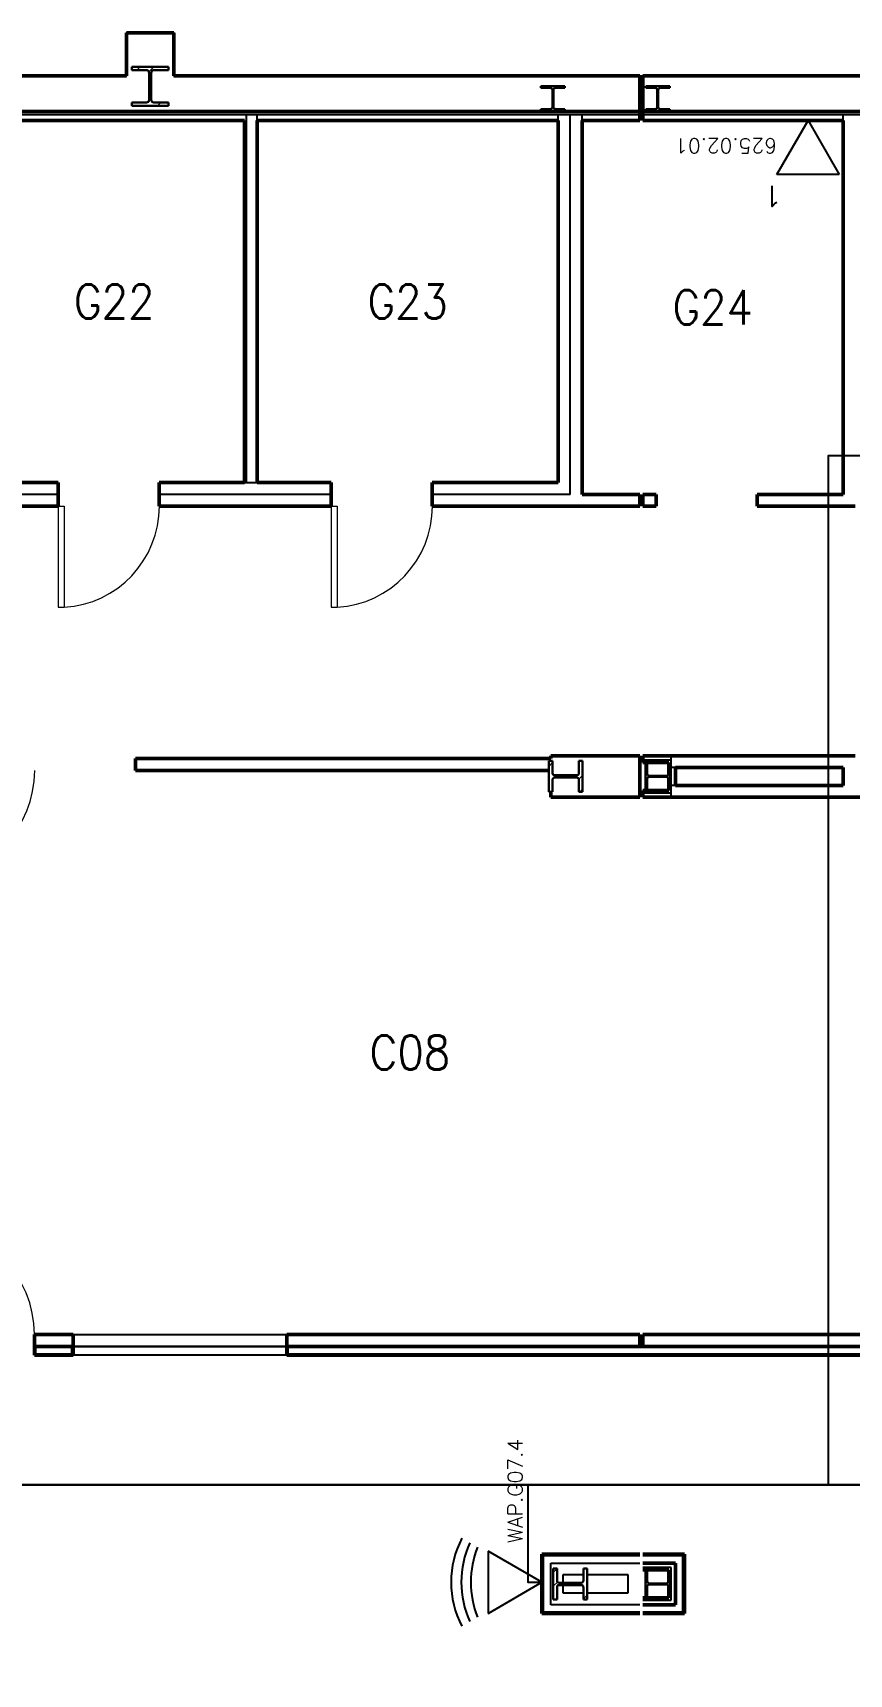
# Model space of a CAD drawing. Header units: inches. Extents: x -460 to 10305, y -938 to 5356.
# Drawn here: x 503 to 778, y 741 to 1294 of the extents above; entities that cross this region are included whole.
import ezdxf
from ezdxf.enums import TextEntityAlignment as Align

# ---------------------------------------------------------------- set-up
doc = ezdxf.new("R2010")
doc.units = ezdxf.units.IN
doc.header["$MEASUREMENT"] = 0
doc.set_wipeout_variables(frame=1)
doc.layers.add('01-0263-G-DWG-BFP-ARCH$0$SP-COLUMNS', color=40, linetype='Continuous', lineweight=13)
for name, color, linetype in [('01-0263-G-DWG-BFP-ARCH$0$SP-DOOR', 5, 'Continuous'), ('01-0263-G-DWG-BFP-ARCH$0$SP-GROSS', 30, 'Continuous'), ('01-0263-G-DWG-BFP-ARCH$0$SP-RMNO', 7, 'Continuous'), ('01-0263-G-DWG-BFP-ARCH$0$SP-ROOM', 7, 'Continuous'), ('01-0263-G-DWG-BFP-ARCH$0$SP-WALL', 7, 'Continuous'), ('01-0263-G-DWG-BFP-ARCH$0$SP-WINDOW', 6, 'Continuous'), ('T-Comm-E', 1, 'Continuous'), ('T-Comm-E-Wireless', 1, 'Continuous'), ('T-Comm-Path', 40, 'Continuous')]:
    doc.layers.add(name, color=color, linetype=linetype)
doc.layers.get('01-0263-G-DWG-BFP-ARCH$0$SP-ROOM').off()
doc.styles.add('01-0263-G-DWG-BFP-ARCH$0$ROMANS', font='ROMANS.shx', dxfattribs={"width": 0.9})
doc.styles.add('3-32', font='SIMPLEX.shx', dxfattribs={"height": 9})

# ---------------------------------------------------------------- blocks, each defined once
blk = doc.blocks.new('01-0263-G-DWG-BFP-ARCH$0$W-Wide Flange-Column - W10X112-V12-GROUND FLOOR - PROPOSED')
at = {"layer": '01-0263-G-DWG-BFP-ARCH$0$SP-COLUMNS', "lineweight": 9}
h = blk.add_hatch(dxfattribs=at)
h.set_pattern_fill('FP_19', color=256, style=0, pattern_type=2)
h.set_pattern_definition([(315, (-320.972, -26.6), (9.5035, 9.5035), []), (315, (-306.572, -26.6), (9.5035, 9.5035), [])])
h.paths.add_polyline_path([(-5.21, 4.43), (-1.07, 4.43), (-0.58, 4.23), (-0.38, 3.74), (-0.38, -3.74), (-0.58, -4.23), (-1.07, -4.43), (-5.21, -4.43), (-5.21, -5.68), (5.21, -5.68), (5.21, -4.43), (1.07, -4.43), (0.58, -4.23), (0.38, -3.74), (0.38, 3.74), (0.58, 4.23), (1.07, 4.43), (5.21, 4.43), (5.21, 5.68), (-5.21, 5.68)], flags=0)
at = {"layer": '01-0263-G-DWG-BFP-ARCH$0$SP-COLUMNS', "lineweight": 30}
for p, q in [((5.21, 5.68), (-5.21, 5.68)), ((-5.21, 5.68), (-5.21, 4.43)), ((5.21, 4.43), (5.21, 5.68)), ((-5.21, 4.43), (-1.07, 4.43)), ((-0.38, 3.74), (-0.38, -3.74)), ((0.38, -3.74), (0.38, 3.74)), ((1.07, 4.43), (5.21, 4.43)), ((-1.07, -4.43), (-5.21, -4.43)), ((-5.21, -4.43), (-5.21, -5.68)), ((5.21, -4.43), (1.07, -4.43)), ((5.21, -5.68), (5.21, -4.43)), ((-5.21, -5.68), (5.21, -5.68))]:
    blk.add_line(p, q, dxfattribs=at)
for centre, start, end in [((-1.07, 3.74), 0, 90), ((1.07, 3.74), 90, 180), ((-1.07, -3.74), 270, 0), ((1.07, -3.74), 180, 270)]:
    blk.add_arc(centre, 0.688, start, end, dxfattribs=at)
blk = doc.blocks.new('01-0263-G-DWG-BFP-ARCH$0$W-Wide Flange-Column - W10X112-V13-GROUND FLOOR - PROPOSED')
at = {"layer": '01-0263-G-DWG-BFP-ARCH$0$SP-COLUMNS', "lineweight": 9}
h = blk.add_hatch(dxfattribs=at)
h.set_pattern_fill('FP_20', color=256, style=0, pattern_type=2)
h.set_pattern_definition([(315, (-48.972, -25.1), (9.5035, 9.5035), []), (315, (-34.572, -25.1), (9.5035, 9.5035), [])])
h.paths.add_polyline_path([(-5.21, 4.43), (-1.07, 4.43), (-0.58, 4.23), (-0.38, 3.74), (-0.38, -3.74), (-0.58, -4.23), (-1.07, -4.43), (-5.21, -4.43), (-5.21, -5.68), (5.21, -5.68), (5.21, -4.43), (1.07, -4.43), (0.58, -4.23), (0.38, -3.74), (0.38, 3.74), (0.58, 4.23), (1.07, 4.43), (5.21, 4.43), (5.21, 5.68), (-5.21, 5.68)], flags=0)
at = {"layer": '01-0263-G-DWG-BFP-ARCH$0$SP-COLUMNS', "lineweight": 30}
for p, q in [((5.21, 5.68), (-5.21, 5.68)), ((-5.21, 5.68), (-5.21, 4.43)), ((5.21, 4.43), (5.21, 5.68)), ((-5.21, 4.43), (-1.07, 4.43)), ((-0.38, 3.74), (-0.38, -3.74)), ((0.38, -3.74), (0.38, 3.74)), ((1.07, 4.43), (5.21, 4.43)), ((-1.07, -4.43), (-5.21, -4.43)), ((-5.21, -4.43), (-5.21, -5.68)), ((5.21, -4.43), (1.07, -4.43)), ((5.21, -5.68), (5.21, -4.43)), ((-5.21, -5.68), (5.21, -5.68))]:
    blk.add_line(p, q, dxfattribs=at)
for centre, start, end in [((-1.07, 3.74), 0, 90), ((1.07, 3.74), 90, 180), ((-1.07, -3.74), 270, 0), ((1.07, -3.74), 180, 270)]:
    blk.add_arc(centre, 0.688, start, end, dxfattribs=at)
blk = doc.blocks.new('01-0263-G-DWG-BFP-ARCH$0$W-Wide Flange-Column - W12X120-V40-GROUND FLOOR - PROPOSED')
at = {"layer": '01-0263-G-DWG-BFP-ARCH$0$SP-COLUMNS', "lineweight": 9}
h = blk.add_hatch(dxfattribs=at)
h.set_pattern_fill('FP_51', color=256, style=0, pattern_type=2)
h.set_pattern_definition([(45, (166.6, -553.472), (-9.5035, 9.5035), []), (45, (166.6, -539.072), (-9.5035, 9.5035), [])])
h.paths.add_polyline_path([(-6.16, -6.56), (6.16, -6.56), (6.16, -5.45), (1.25, -5.45), (0.8, -5.34), (0.47, -5.01), (0.35, -4.56), (0.35, 4.56), (0.47, 5.01), (0.8, 5.34), (1.25, 5.45), (6.16, 5.45), (6.16, 6.56), (-6.16, 6.56), (-6.16, 5.45), (-1.25, 5.45), (-0.8, 5.34), (-0.47, 5.01), (-0.36, 4.56), (-0.36, -4.56), (-0.47, -5.01), (-0.8, -5.34), (-1.25, -5.45), (-6.16, -5.45)], flags=0)
at = {"layer": '01-0263-G-DWG-BFP-ARCH$0$SP-COLUMNS', "lineweight": 30}
for p, q in [((6.16, 6.56), (-6.16, 6.56)), ((-6.16, 6.56), (-6.16, 5.45)), ((6.16, 5.45), (6.16, 6.56)), ((-6.16, 5.45), (-1.25, 5.45)), ((-0.36, 4.56), (-0.36, -4.56)), ((0.35, -4.56), (0.35, 4.56)), ((1.25, 5.45), (6.16, 5.45)), ((-1.25, -5.45), (-6.16, -5.45)), ((-6.16, -5.45), (-6.16, -6.56)), ((6.16, -5.45), (1.25, -5.45)), ((6.16, -6.56), (6.16, -5.45)), ((-6.16, -6.56), (6.16, -6.56))]:
    blk.add_line(p, q, dxfattribs=at)
for centre, start, end in [((-1.25, 4.56), 0, 90), ((1.25, 4.56), 90, 180), ((-1.25, -4.56), 270, 0), ((1.25, -4.56), 180, 270)]:
    blk.add_arc(centre, 0.895, start, end, dxfattribs=at)
blk = doc.blocks.new('01-0263-G-DWG-BFP-ARCH$0$W-Wide Flange-Column - W8X40-204966-GROUND FLOOR - PROPOSED')
at = {"layer": '01-0263-G-DWG-BFP-ARCH$0$SP-COLUMNS', "lineweight": 9}
h = blk.add_hatch(dxfattribs=at)
h.set_pattern_fill('FP_61', color=256, style=0, pattern_type=2)
h.set_pattern_definition([(315, (-320.972, 4.4), (9.5035, 9.5035), []), (315, (-306.572, 4.4), (9.5035, 9.5035), [])])
h.paths.add_polyline_path([(-4.04, -4.12), (4.03, -4.12), (4.03, -3.56), (0.87, -3.56), (0.38, -3.36), (0.18, -2.88), (0.18, 2.87), (0.38, 3.36), (0.87, 3.56), (4.03, 3.56), (4.03, 4.12), (-4.04, 4.12), (-4.04, 3.56), (-0.87, 3.56), (-0.38, 3.36), (-0.18, 2.87), (-0.18, -2.88), (-0.38, -3.36), (-0.87, -3.56), (-4.04, -3.56)], flags=0)
at = {"layer": '01-0263-G-DWG-BFP-ARCH$0$SP-COLUMNS', "lineweight": 30}
for p, q in [((4.03, 4.12), (-4.04, 4.12)), ((-4.04, 4.12), (-4.04, 3.56)), ((-4.04, 3.56), (-0.87, 3.56)), ((-0.18, 2.87), (-0.18, -2.88)), ((0.18, -2.88), (0.18, 2.87)), ((0.87, 3.56), (4.03, 3.56)), ((4.03, 3.56), (4.03, 4.12)), ((-0.87, -3.56), (-4.04, -3.56)), ((-4.04, -3.56), (-4.04, -4.12)), ((-4.04, -4.12), (4.03, -4.12)), ((4.03, -3.56), (0.87, -3.56)), ((4.03, -4.12), (4.03, -3.56))]:
    blk.add_line(p, q, dxfattribs=at)
for centre, start, end in [((-0.87, 2.87), 0, 90), ((0.87, 2.87), 90, 180), ((-0.87, -2.88), 270, 0), ((0.87, -2.88), 180, 270)]:
    blk.add_arc(centre, 0.69, start, end, dxfattribs=at)
blk = doc.blocks.new('01-0263-G-DWG-BFP-ARCH$0$W-Wide Flange-Column - W8X40-V54-GROUND FLOOR - PROPOSED')
at = {"layer": '01-0263-G-DWG-BFP-ARCH$0$SP-COLUMNS', "lineweight": 9}
h = blk.add_hatch(dxfattribs=at)
h.set_pattern_fill('FP_66', color=256, style=0, pattern_type=2)
h.set_pattern_definition([(45, (-4.4, -549.347), (-9.5035, 9.5035), []), (45, (-4.4, -534.947), (-9.5035, 9.5035), [])])
h.paths.add_polyline_path([(4.03, -4.12), (4.03, -3.56), (0.87, -3.56), (0.38, -3.36), (0.18, -2.88), (0.18, 2.87), (0.38, 3.36), (0.87, 3.57), (4.03, 3.57), (4.03, 4.13), (-4.04, 4.13), (-4.04, 3.57), (-0.87, 3.57), (-0.38, 3.36), (-0.18, 2.87), (-0.18, -2.88), (-0.38, -3.36), (-0.87, -3.56), (-4.04, -3.56), (-4.04, -4.12)], flags=0)
at = {"layer": '01-0263-G-DWG-BFP-ARCH$0$SP-COLUMNS', "lineweight": 30}
for p, q in [((4.03, 4.13), (-4.04, 4.13)), ((-4.04, 4.13), (-4.04, 3.57)), ((-4.04, 3.57), (-0.87, 3.57)), ((-0.18, 2.87), (-0.18, -2.88)), ((0.18, -2.88), (0.18, 2.87)), ((0.87, 3.57), (4.03, 3.57)), ((4.03, 3.57), (4.03, 4.13)), ((-0.87, -3.56), (-4.04, -3.56)), ((-4.04, -3.56), (-4.04, -4.12)), ((-4.04, -4.12), (4.03, -4.12)), ((4.03, -3.56), (0.87, -3.56)), ((4.03, -4.12), (4.03, -3.56))]:
    blk.add_line(p, q, dxfattribs=at)
for centre, start, end in [((-0.87, 2.87), 0, 90), ((0.87, 2.87), 90, 180), ((-0.87, -2.88), 270, 0), ((0.87, -2.88), 180, 270)]:
    blk.add_arc(centre, 0.69, start, end, dxfattribs=at)
blk = doc.blocks.new('01-0263-G-DWG-BFP-ARCH$0$W-Wide Flange-Column - W8X40-V59-GROUND FLOOR - PROPOSED')
at = {"layer": '01-0263-G-DWG-BFP-ARCH$0$SP-COLUMNS', "lineweight": 9}
h = blk.add_hatch(dxfattribs=at)
h.set_pattern_fill('FP_71', color=256, style=0, pattern_type=2)
h.set_pattern_definition([(315, (-48.972, 4.4), (9.5035, 9.5035), []), (315, (-34.572, 4.4), (9.5035, 9.5035), [])])
h.paths.add_polyline_path([(-4.04, 3.56), (-0.87, 3.56), (-0.38, 3.36), (-0.18, 2.87), (-0.18, -2.88), (-0.38, -3.36), (-0.87, -3.56), (-4.04, -3.56), (-4.04, -4.12), (4.03, -4.12), (4.03, -3.56), (0.87, -3.56), (0.38, -3.36), (0.18, -2.88), (0.18, 2.87), (0.38, 3.36), (0.87, 3.56), (4.03, 3.56), (4.03, 4.12), (-4.04, 4.12)], flags=0)
at = {"layer": '01-0263-G-DWG-BFP-ARCH$0$SP-COLUMNS', "lineweight": 30}
for p, q in [((4.03, 4.12), (-4.04, 4.12)), ((-4.04, 4.12), (-4.04, 3.56)), ((-4.04, 3.56), (-0.87, 3.56)), ((-0.18, 2.87), (-0.18, -2.88)), ((0.18, -2.88), (0.18, 2.87)), ((0.87, 3.56), (4.03, 3.56)), ((4.03, 3.56), (4.03, 4.12)), ((-0.87, -3.56), (-4.04, -3.56)), ((-4.04, -3.56), (-4.04, -4.12)), ((-4.04, -4.12), (4.03, -4.12)), ((4.03, -3.56), (0.87, -3.56)), ((4.03, -4.12), (4.03, -3.56))]:
    blk.add_line(p, q, dxfattribs=at)
for centre, start, end in [((-0.87, 2.87), 0, 90), ((0.87, 2.87), 90, 180), ((-0.87, -2.88), 270, 0), ((0.87, -2.88), 180, 270)]:
    blk.add_arc(centre, 0.69, start, end, dxfattribs=at)
blk = doc.blocks.new('01-0263-G-DWG-BFP-ARCH$0$W-Wide Flange-Column - W8X40-V76-GROUND FLOOR - PROPOSED')
at = {"layer": '01-0263-G-DWG-BFP-ARCH$0$SP-COLUMNS', "lineweight": 9}
h = blk.add_hatch(dxfattribs=at)
h.set_pattern_fill('FP_92', color=256, style=0, pattern_type=2)
h.set_pattern_definition([(45, (30.912, -549.347), (-9.5035, 9.5035), []), (45, (30.912, -534.947), (-9.5035, 9.5035), [])])
h.paths.add_polyline_path([(4.03, -4.12), (4.03, -3.56), (0.87, -3.56), (0.38, -3.36), (0.18, -2.88), (0.18, 2.87), (0.38, 3.36), (0.87, 3.57), (4.03, 3.57), (4.03, 4.13), (-4.04, 4.13), (-4.04, 3.57), (-0.87, 3.57), (-0.38, 3.36), (-0.18, 2.87), (-0.18, -2.88), (-0.38, -3.36), (-0.87, -3.56), (-4.04, -3.56), (-4.04, -4.12)], flags=0)
at = {"layer": '01-0263-G-DWG-BFP-ARCH$0$SP-COLUMNS', "lineweight": 30}
for p, q in [((4.03, 4.13), (-4.04, 4.13)), ((-4.04, 4.13), (-4.04, 3.57)), ((-4.04, 3.57), (-0.87, 3.57)), ((-0.18, 2.87), (-0.18, -2.88)), ((0.18, -2.88), (0.18, 2.87)), ((0.87, 3.57), (4.03, 3.57)), ((4.03, 3.57), (4.03, 4.13)), ((-0.87, -3.56), (-4.04, -3.56)), ((-4.04, -3.56), (-4.04, -4.12)), ((-4.04, -4.12), (4.03, -4.12)), ((4.03, -3.56), (0.87, -3.56)), ((4.03, -4.12), (4.03, -3.56))]:
    blk.add_line(p, q, dxfattribs=at)
for centre, start, end in [((-0.87, 2.87), 0, 90), ((0.87, 2.87), 90, 180), ((-0.87, -2.88), 270, 0), ((0.87, -2.88), 180, 270)]:
    blk.add_arc(centre, 0.69, start, end, dxfattribs=at)
blk = doc.blocks.new('01-0263-G-DWG-BFP-ARCH$0$Single-Flush - 2_10_ x 6_8_ x 2_-329057-GROUND FLOOR - PROPOSED')
at = {"layer": '01-0263-G-DWG-BFP-ARCH$0$SP-DOOR', "lineweight": 20}
for p, q in [((15, 4), (15, 38.01)), ((17, 38.01), (15, 38.01)), ((17, 4), (17, 38.01)), ((17, 4), (15, 4))]:
    blk.add_line(p, q, dxfattribs=at)
at = {"layer": '01-0263-G-DWG-BFP-ARCH$0$SP-DOOR', "lineweight": 9}
blk.add_arc((17, 4), 34.07, 93.3657, 180, dxfattribs=at)
blk = doc.blocks.new('01-0263-G-DWG-BFP-ARCH$0$W-1 DOOR - 3_0_ x 6_8_-577047-GROUND FLOOR - PROPOSED')
at = {"layer": '01-0263-G-DWG-BFP-ARCH$0$SP-DOOR', "lineweight": 20}
for p, q in [((16.25, 2), (16.25, 38.02)), ((18, 38.02), (16.25, 38.02)), ((18, 2), (18, 38.02)), ((18, 2), (16.25, 2))]:
    blk.add_line(p, q, dxfattribs=at)
at = {"layer": '01-0263-G-DWG-BFP-ARCH$0$SP-DOOR', "lineweight": 9}
blk.add_arc((18, 2), 36.07, 92.7812, 180, dxfattribs=at)
blk = doc.blocks.new('01-0263-G-DWG-BFP-ARCH$0$FMGRM1')
at = {"style": '01-0263-G-DWG-BFP-ARCH$0$ROMANS', "width": 0.9}
for tag, p in [('RMAREA', (0, -0.2836)), ('DATA1', (0, -0.443)), ('DATA2', (0, -0.6024)), ('DATA3', (0, -0.7618)), ('DATA4', (0, -0.9213)), ('DATA5', (0, -1.0807))]:
    blk.add_attdef(tag, text='', height=0.1172, dxfattribs=at).set_placement(p, align=Align.CENTER)
at = {"linetype": 'Continuous'}
blk.add_wipeout([(-0.375, -0.125), (0.375, -0.125), (0.375, 0.125), (-0.375, 0.125)], dxfattribs=at)
at = {"layer": '01-0263-G-DWG-BFP-ARCH$0$SP-RMNO', "style": '01-0263-G-DWG-BFP-ARCH$0$ROMANS', "width": 0.9}
blk.add_attdef('RMNUMB', text='', height=0.16, dxfattribs=at).set_placement((0, 0), align=Align.MIDDLE)
blk = doc.blocks.new('01-0263-G-DWG-BFP-ARCH', base_point=(1295.16, 1352.86))
at = {"layer": '01-0263-G-DWG-BFP-ARCH$0$SP-DOOR', "lineweight": 9}
blk.add_arc((1762.16, 2204.86), 36, 0, 90, dxfattribs=at)
at = {"layer": '01-0263-G-DWG-BFP-ARCH$0$SP-WALL', "lineweight": 50}
for p, q in [((1845.16, 2643.36), (1829.16, 2643.36)), ((1829.16, 2643.36), (1829.16, 2628.86)), ((1845.16, 2628.86), (1845.16, 2643.36)), ((1829.16, 2628.86), (1641.16, 2628.86)), ((2002.16, 2628.86), (1845.16, 2628.86)), ((2002.16, 2613.86), (2002.16, 2628.86)), ((2264.66, 2628.86), (2003.16, 2628.86)), ((2003.16, 2628.86), (2003.16, 2613.86)), ((2002.16, 2616.86), (1307.16, 2616.86)), ((2003.16, 2616.86), (3039.16, 2616.86)), ((1781.16, 2613.86), (1868.91, 2613.86)), ((1868.91, 2613.86), (1868.91, 2491.86)), ((1873.16, 2491.86), (1873.16, 2613.86)), ((1873.16, 2613.86), (1974.66, 2613.86)), ((1974.66, 2613.86), (1974.66, 2491.86)), ((1982.66, 2487.86), (1982.66, 2613.86)), ((1982.66, 2613.86), (2002.16, 2613.86)), ((2003.16, 2613.86), (2070.66, 2613.86)), ((2070.66, 2613.86), (2070.66, 2487.86)), ((1806.16, 2491.86), (1781.16, 2491.86)), ((1806.16, 2483.86), (1806.16, 2491.86)), ((1868.91, 2491.86), (1840.16, 2491.86)), ((1840.16, 2491.86), (1840.16, 2483.86)), ((1898.16, 2491.86), (1873.16, 2491.86)), ((1898.16, 2483.86), (1898.16, 2491.86)), ((1974.66, 2491.86), (1932.16, 2491.86)), ((1932.16, 2491.86), (1932.16, 2483.86)), ((1748.16, 2483.86), (1806.16, 2483.86)), ((1840.16, 2483.86), (1898.16, 2483.86)), ((1932.16, 2483.86), (2002.16, 2483.86)), ((2002.16, 2487.86), (1982.66, 2487.86)), ((2002.16, 2483.86), (2002.16, 2487.86)), ((2007.66, 2487.86), (2003.16, 2487.86)), ((2003.16, 2487.86), (2003.16, 2483.86)), ((2003.16, 2483.86), (2007.66, 2483.86)), ((2007.66, 2483.86), (2007.66, 2487.86)), ((2070.66, 2487.86), (2041.66, 2487.86)), ((2041.66, 2487.86), (2041.66, 2483.86)), ((2041.66, 2483.86), (2074.66, 2483.86)), ((2002.16, 2399.86), (1972.16, 2399.86)), ((1972.16, 2399.86), (1972.16, 2398.86)), ((2002.16, 2385.86), (2002.16, 2399.86)), ((2074.66, 2399.86), (2003.16, 2399.86)), ((2003.16, 2399.86), (2003.16, 2397.61)), ((1972.16, 2398.86), (1832.16, 2398.86)), ((1832.16, 2398.86), (1832.16, 2394.86)), ((1832.16, 2394.86), (1971.48, 2394.86)), ((2003.16, 2397.61), (2011.91, 2397.61)), ((2011.91, 2397.61), (2011.91, 2396.9)), ((2014.16, 2395.86), (2070.66, 2395.86)), ((2014.16, 2389.86), (2014.16, 2395.86)), ((2070.66, 2395.86), (2070.66, 2389.86)), ((2011.91, 2388.83), (2011.91, 2388.11)), ((2070.66, 2389.86), (2014.16, 2389.86)), ((1972.16, 2387.65), (1972.16, 2385.86)), ((1972.16, 2385.86), (2002.16, 2385.86)), ((2011.91, 2388.11), (2003.16, 2388.11)), ((2003.16, 2388.11), (2003.16, 2385.86)), ((2003.16, 2385.86), (2097.16, 2385.86)), ((1811.16, 2204.86), (1798.16, 2204.86)), ((1798.16, 2204.86), (1798.16, 2197.86)), ((1798.16, 2200.86), (1811.16, 2200.86)), ((1811.16, 2197.86), (1811.16, 2204.86)), ((2002.16, 2204.86), (1883.16, 2204.86)), ((1883.16, 2204.86), (1883.16, 2197.86)), ((1883.16, 2200.86), (2101.16, 2200.86)), ((2002.16, 2200.86), (2002.16, 2204.86)), ((2097.16, 2204.86), (2003.16, 2204.86)), ((2003.16, 2204.86), (2003.16, 2200.86)), ((1798.16, 2197.86), (1811.16, 2197.86)), ((1883.16, 2197.86), (2109.78, 2197.86)), ((2002.16, 2130.86), (1969.16, 2130.86)), ((1969.16, 2130.86), (1969.16, 2110.86)), ((2017.16, 2130.86), (2003.16, 2130.86)), ((2017.16, 2110.86), (2017.16, 2130.86)), ((2014.16, 2127.86), (2003.16, 2127.86)), ((2003.16, 2125.61), (2011.91, 2125.61)), ((2011.91, 2125.61), (2011.91, 2124.9)), ((2014.16, 2127.86), (2014.16, 2113.86)), ((2011.91, 2116.11), (2003.16, 2116.11)), ((2003.16, 2113.86), (2014.16, 2113.86)), ((2011.91, 2116.83), (2011.91, 2116.11)), ((1969.16, 2110.86), (2002.16, 2110.86)), ((2003.16, 2110.86), (2017.16, 2110.86))]:
    blk.add_line(p, q, dxfattribs=at)
at = {"layer": '01-0263-G-DWG-BFP-ARCH$0$SP-WALL'}
for p, q in [((1421.16, 2615.86), (2002.16, 2615.86)), ((1869.53, 2615.86), (1869.53, 2491.86)), ((1869.53, 2615.86), (1873.16, 2615.86)), ((1873.16, 2613.86), (1873.16, 2615.86)), ((1974.66, 2613.86), (1974.66, 2615.86)), ((1974.66, 2615.86), (1982.66, 2615.86)), ((1978.66, 2487.86), (1978.66, 2615.86)), ((1982.66, 2613.86), (1982.66, 2615.86)), ((2003.16, 2615.86), (3039.16, 2615.86)), ((2070.66, 2613.86), (2070.66, 2615.86)), ((1868.91, 2491.86), (1873.16, 2491.86)), ((1806.16, 2487.86), (1748.16, 2487.86)), ((1898.16, 2487.86), (1840.16, 2487.86)), ((1978.66, 2487.86), (1932.16, 2487.86)), ((2012.66, 2385.86), (2012.66, 2399.86)), ((2012.66, 2398.36), (2003.16, 2398.36)), ((2014.16, 2395.86), (2012.66, 2395.86)), ((2014.16, 2389.86), (2012.66, 2389.86)), ((2003.16, 2387.36), (2012.66, 2387.36)), ((1798.53, 2200.86), (1798.53, 2198.24)), ((1810.78, 2198.24), (1810.78, 2200.86)), ((1811.16, 2204.86), (1883.16, 2204.86)), ((1883.16, 2200.86), (1811.16, 2200.86)), ((1883.53, 2200.86), (1883.53, 2198.24)), ((1798.53, 2198.36), (1810.78, 2198.36)), ((1798.53, 2198.24), (1810.78, 2198.24)), ((1883.16, 2197.86), (1811.16, 2197.86)), ((1883.53, 2198.36), (2101.16, 2198.36)), ((1883.53, 2198.24), (2109.16, 2198.24)), ((2002.16, 2130.49), (1969.53, 2130.49)), ((1969.53, 2111.24), (1969.53, 2130.49)), ((2002.16, 2130.36), (1969.66, 2130.36)), ((1969.66, 2111.36), (1969.66, 2130.36)), ((2016.78, 2130.49), (2003.16, 2130.49)), ((2016.66, 2130.36), (2003.16, 2130.36)), ((2016.66, 2111.36), (2016.66, 2130.36)), ((2016.78, 2111.24), (2016.78, 2130.49)), ((1972.16, 2127.86), (2002.16, 2127.86)), ((1972.16, 2113.86), (1972.16, 2127.86)), ((1983.09, 2123.86), (1976.16, 2123.86)), ((1976.16, 2123.86), (1976.16, 2121.24)), ((1998.16, 2123.86), (1984.34, 2123.86)), ((1998.16, 2117.86), (1998.16, 2123.86)), ((2012.66, 2126.36), (2003.16, 2126.36)), ((2012.66, 2115.36), (2012.66, 2126.36)), ((1976.16, 2120.48), (1976.16, 2117.86)), ((1976.16, 2117.86), (1983.09, 2117.86)), ((1984.34, 2117.86), (1998.16, 2117.86)), ((2002.16, 2113.86), (1972.16, 2113.86)), ((2003.16, 2115.36), (2012.66, 2115.36)), ((2002.16, 2111.24), (1969.53, 2111.24)), ((2002.16, 2111.36), (1969.66, 2111.36)), ((2016.66, 2111.36), (2003.16, 2111.36)), ((2016.78, 2111.24), (2003.16, 2111.24))]:
    blk.add_line(p, q, dxfattribs=at)
at = {"layer": '01-0263-G-DWG-BFP-ARCH$0$SP-WINDOW'}
for p, q in [((1811.16, 2200.86), (1811.16, 2204.86)), ((1811.16, 2204.86), (1883.16, 2204.86)), ((1811.16, 2200.86), (1883.16, 2200.86)), ((1883.16, 2200.86), (1883.16, 2204.86))]:
    blk.add_line(p, q, dxfattribs=at)
at = {"layer": '01-0263-G-DWG-BFP-ARCH$0$SP-COLUMNS'}
for name, p in [('01-0263-G-DWG-BFP-ARCH$0$W-Wide Flange-Column - W12X120-V40-GROUND FLOOR - PROPOSED', (1837.16, 2625.36)), ('01-0263-G-DWG-BFP-ARCH$0$W-Wide Flange-Column - W8X40-V76-GROUND FLOOR - PROPOSED', (1972.85, 2621.24)), ('01-0263-G-DWG-BFP-ARCH$0$W-Wide Flange-Column - W8X40-V54-GROUND FLOOR - PROPOSED', (2008.16, 2621.24))]:
    blk.add_blockref(name, p, dxfattribs=at)
at = {"layer": '01-0263-G-DWG-BFP-ARCH$0$SP-COLUMNS', "rotation": 89.99999999999984}
for name, p in [('01-0263-G-DWG-BFP-ARCH$0$W-Wide Flange-Column - W10X112-V12-GROUND FLOOR - PROPOSED', (1977.16, 2392.86)), ('01-0263-G-DWG-BFP-ARCH$0$W-Wide Flange-Column - W8X40-204966-GROUND FLOOR - PROPOSED', (2008.16, 2392.86)), ('01-0263-G-DWG-BFP-ARCH$0$W-Wide Flange-Column - W10X112-V13-GROUND FLOOR - PROPOSED', (1978.66, 2120.86)), ('01-0263-G-DWG-BFP-ARCH$0$W-Wide Flange-Column - W8X40-V59-GROUND FLOOR - PROPOSED', (2008.16, 2120.86))]:
    blk.add_blockref(name, p, dxfattribs=at)
at = {"layer": '01-0263-G-DWG-BFP-ARCH$0$SP-DOOR', "rotation": 180}
for name, p in [('01-0263-G-DWG-BFP-ARCH$0$Single-Flush - 2_10_ x 6_8_ x 2_-329057-GROUND FLOOR - PROPOSED', (1823.16, 2487.86)), ('01-0263-G-DWG-BFP-ARCH$0$Single-Flush - 2_10_ x 6_8_ x 2_-329057-GROUND FLOOR - PROPOSED', (1915.16, 2487.86)), ('01-0263-G-DWG-BFP-ARCH$0$W-1 DOOR - 3_0_ x 6_8_-577047-GROUND FLOOR - PROPOSED', (1780.16, 2396.86))]:
    blk.add_blockref(name, p, dxfattribs=at)
at = {"layer": '01-0263-G-DWG-BFP-ARCH$0$SP-ROOM'}
ref = blk.add_blockref('01-0263-G-DWG-BFP-ARCH$0$FMGRM1', (1825.03, 2552.86), dxfattribs=dict(at, xscale=72, yscale=72, zscale=72))
ref.add_attrib('RMNUMB', 'G22', dxfattribs={"layer": '01-0263-G-DWG-BFP-ARCH$0$SP-RMNO', "height": 11.52, "style": '01-0263-G-DWG-BFP-ARCH$0$ROMANS', "width": 0.9}).set_placement((1825.03, 2552.86), align=Align.MIDDLE)
ref = blk.add_blockref('01-0263-G-DWG-BFP-ARCH$0$FMGRM1', (1923.91, 2552.86), dxfattribs=dict(at, xscale=72, yscale=72, zscale=72))
ref.add_attrib('RMNUMB', 'G23', dxfattribs={"layer": '01-0263-G-DWG-BFP-ARCH$0$SP-RMNO', "height": 11.52, "style": '01-0263-G-DWG-BFP-ARCH$0$ROMANS', "width": 0.9}).set_placement((1923.91, 2552.86), align=Align.MIDDLE)
ref = blk.add_blockref('01-0263-G-DWG-BFP-ARCH$0$FMGRM1', (2026.66, 2550.86), dxfattribs=dict(at, xscale=72, yscale=72, zscale=72))
ref.add_attrib('RMNUMB', 'G24', dxfattribs={"layer": '01-0263-G-DWG-BFP-ARCH$0$SP-RMNO', "height": 11.52, "style": '01-0263-G-DWG-BFP-ARCH$0$ROMANS', "width": 0.9}).set_placement((2026.66, 2550.86), align=Align.MIDDLE)
ref = blk.add_blockref('01-0263-G-DWG-BFP-ARCH$0$FMGRM1', (1924.66, 2299.86), dxfattribs=dict(at, xscale=72, yscale=72, zscale=72))
ref.add_attrib('RMNUMB', 'C08', dxfattribs={"layer": '01-0263-G-DWG-BFP-ARCH$0$SP-RMNO', "height": 11.52, "style": '01-0263-G-DWG-BFP-ARCH$0$ROMANS', "width": 0.9}).set_placement((1924.66, 2299.86), align=Align.MIDDLE)
at = {"layer": '01-0263-G-DWG-BFP-ARCH$0$SP-GROSS'}
blk.add_lwpolyline([(1295.16, 1856.86), (1295.16, 2112.86), (1269.16, 2112.86), (1269.16, 2128.86), (1295.16, 2128.86), (1295.16, 2384.86), (1269.16, 2384.86), (1269.16, 2400.86), (1295.16, 2400.86), (1295.16, 2628.86), (1421.16, 2628.86), (1421.16, 2643.36), (1437.16, 2643.36), (1437.16, 2628.86), (1625.16, 2628.86), (1625.16, 2643.36), (1641.16, 2643.36), (1641.16, 2628.86), (1829.16, 2628.86), (1829.16, 2643.36), (1845.16, 2643.36), (1845.16, 2628.86), (3089.16, 2628.86)], dxfattribs=at)
blk = doc.blocks.new('WIRELESS')
for p, q in [((10.5, 18.19), (-10.5, 18.19)), ((-10.5, 18.19), (0, 0)), ((0, 0), (10.5, 18.19))]:
    blk.add_line(p, q)
for centre, start, end in [((0, -1.44), 62.4297, 117.5703), ((0, -4.89), 65.5205, 114.4795), ((0, -8.1), 68.4095, 111.5905)]:
    blk.add_arc(centre, 32.08, start, end)
at = {"style": '3-32', "flags": 1}
for tag, p in [('RM_NUMBER', (50.85, 153.68)), ('UTP_CATEGORY', (50.85, 140.31)), ('QUANTITY_UTP', (50.85, 127.18)), ('WIRELESS_OUTLET_LOCATION', (50.85, 114.16)), ('TELECOMM_ROOM', (50.85, 100.31)), ('QTY_COAX', (50.33, 74.2)), ('POS_2', (166.1, 63.3)), ('POS_3', (166.1, 55.3)), ('POS_4', (166.1, 46.8)), ('POS_5', (166.1, 38.67)), ('POS_6', (166.1, 30.05))]:
    blk.add_attdef(tag, p, '', height=5, dxfattribs=at)
at = {"flags": 1}
for tag, p in [('SERIAL_NUMBER', (51.84, 50.25)), ('MAC_ADDRESS', (51.84, 26.25)), ('ELEVATION', (51.84, 2.25)), ('WO_NUMBER', (53.96, -25.57))]:
    blk.add_attdef(tag, text='', height=5, dxfattribs=at).set_placement(p, align=Align.BOTTOM_LEFT)
at = {"style": '3-32'}
blk.add_attdef('POS_1', (13.17, 6.52), '', height=5, dxfattribs=at)
blk = doc.blocks.new('DATA(1)')
for p, q in [((0, 0), (-10.5, 18.19)), ((-10.5, 18.19), (10.5, 18.19)), ((10.5, 18.19), (0, 0))]:
    blk.add_line(p, q)
at = {"insert": (8.78, 29.02), "char_height": 7, "width": 11.7808, "attachment_point": 1, "style": '3-32'}
blk.add_mtext('1', dxfattribs=at)
at = {"style": '3-32'}
for tag, p, flags in [('RM_NUMBER', (101.74, 125.6), 1), ('UTP_CATEGORY', (101.74, 112.22), 1), ('QUANTITY_UTP', (101.74, 99.1), 1), ('WIRELESS_OUTLET_LOCATION', (101.74, 86.08), 1), ('TELECOMM_ROOM', (101.74, 72.22), 1), ('QTY_COAX', (100.28, 43.9), 1), ('POS_2', (219.36, 22.77), 1), ('POS_3', (219.36, 14.4), 1), ('POS_1', (10.5, 6.09), 4), ('POS_4', (219.36, 6.02), 1), ('POS_5', (219.36, -2.1), 1), ('POS_6', (219.36, -10.6), 1)]:
    blk.add_attdef(tag, p, '', height=5, dxfattribs=dict(at, flags=flags))
at = {"flags": 1}
blk.add_attdef('WO_NUMBER', text='', height=5, dxfattribs=at).set_placement((99.44, 26.76), align=Align.BOTTOM_LEFT)

msp = doc.modelspace()

# ---------------------------------------------------------------- block references
msp.add_blockref('01-0263-G-DWG-BFP-ARCH', (0.26, 3.26))

# ---------------------------------------------------------------- next in the draw order: linework, layer by layer
at = {"layer": 'T-Comm-Path'}
for points in [[(2251.3, 949.26), (2251.3, 870.22), (2160.07, 870.22), (1955.23, 804.64), (770.79, 804.64), (770.79, 1151.43), (796.02, 1151.43), (796.02, 1136.26), (876.1, 1136.26)], [(175.01, 767.49), (166.84, 767.49), (166.84, 804.64), (1955.23, 804.64), (2160.07, 870.22), (2251.3, 870.22), (2251.3, 949.26)], [(2251.3, 949.26), (2251.3, 870.22), (2160.07, 870.22), (1955.23, 804.64), (205.57, 804.64), (205.57, 412.78), (256.18, 412.78)], [(2251.3, 949.26), (2251.3, 870.22), (2160.07, 870.22), (1955.23, 804.64), (205.57, 804.64), (205.57, 586.51), (256.18, 586.51)], [(2251.3, 949.26), (2251.3, 870.22), (2160.07, 870.22), (1955.23, 804.64), (669.47, 804.64), (669.47, 771.83), (674.26, 771.83)]]:
    msp.add_lwpolyline(points, dxfattribs=at)

# ---------------------------------------------------------------- next in the draw order: block references
at = {"layer": 'T-Comm-E'}
ref = msp.add_blockref('DATA(1)', (763.92, 1264.26), dxfattribs=dict(at, rotation=180))
ref.add_attrib('POS_1', '625.02.01', (753.42, 1258.17), dxfattribs={"layer": '0', "height": 5, "rotation": 180, "style": '3-32'})
at = {"layer": 'T-Comm-E-Wireless', "rotation": 90}
msp.add_blockref('WIRELESS', (674.26, 771.83), dxfattribs=at).add_auto_attribs({'POS_1': 'WAP.G07.4'})

doc.saveas('drawing.dxf')
